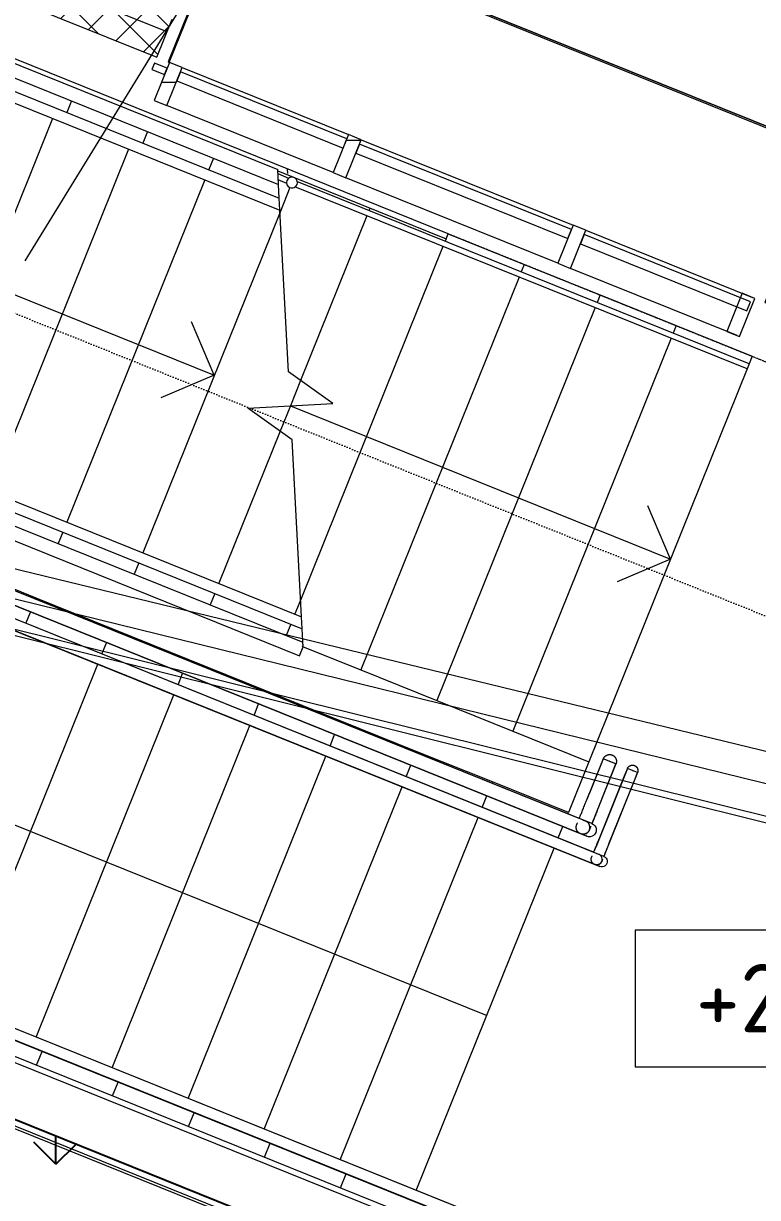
# Model space of a CAD drawing. Header units: millimetres. Extents: x -584918 to 2941280, y 3000189 to 4229862.
# Drawn here: x 164973 to 167659, y 3854357 to 3858652 of the extents above; entities that cross this region are included whole.
import ezdxf

# ---------------------------------------------------------------- set-up
doc = ezdxf.new("R2010")
doc.units = ezdxf.units.MM
doc.linetypes.add('ASVP_Линия разреза', pattern=[20, 0, -10, 0, -10])
doc.linetypes.add('ASVP_Штриховая_ш3 п1_5', pattern=[4.5, 3, -1.5])
for name, color, linetype, lineweight in [('Аннотация', 7, 'Continuous', 0), ('Витраж', 7, 'Continuous', 0), ('Лестницы', 7, 'Continuous', 0), ('Линии разделители', 7, 'ASVP_Штриховая_ш3 п1_5', 0), ('Обобщенные модели', 7, 'Continuous', 0), ('Ограждение', 7, 'Continuous', 0), ('Отметки', 7, 'Continuous', 0), ('Панели витража', 7, 'Continuous', 0), ('Разрезы', 7, 'Continuous', 0), ('Стены внутренние', 7, 'Continuous', 0), ('Стены наружные', 7, 'Continuous', 0), ('Стены отделка', 7, 'Continuous', 0), ('Стены перегородки', 7, 'Continuous', 0), ('Стены штриховка', 7, 'Continuous', 0), ('Стрелки вверх', 7, 'Continuous', 0), ('экспертиза ДУ пояснения', 6, 'Continuous', 0), ('экспертиза условные обозначения', 1, 'Continuous', 0)]:
    doc.layers.add(name, color=color, linetype=linetype, lineweight=lineweight)
doc.styles.add('GOST Common_2', font='', dxfattribs={"height": 500})
doc.styles.get('GOST Common_2').set_extended_font_data('GOST Common')
pattern_1 = [(45, (184030.3, 3824416.36), (-70.71068, 70.71068), []), (135, (184030.3, 3824416.36), (-70.71068, -70.71068), [])]

# ---------------------------------------------------------------- blocks, each defined once
blk = doc.blocks.new('Тип верхнего поручня - Верхний поручень_Внутренний_-6848372-АР Этаж 02')
at = {"layer": 'Ограждение'}
for p, q in [((-16939.9, 31293.4), (-20357.8, 32670.8)), ((-20376.5, 32624.4), (-16958.6, 31247)), ((-16898.2, 31530.5), (-16909.6, 31502.2)), ((-16909.6, 31502.2), (-16948.9, 31404.8)), ((-16902.5, 31386.1), (-16863.3, 31483.5)), ((-16877.2, 31522), (-16872.9, 31520.3)), ((-16863.3, 31483.5), (-16851.9, 31511.8))]:
    blk.add_line(p, q, dxfattribs=at)
at = {"layer": 'Ограждение', "flags": 128}
for points in [[(-16986.3, 31312.1), (-16985.2, 31314.7), (-16984, 31317.6), (-16982.7, 31320.8), (-16981.4, 31324), (-16980.1, 31327.4), (-16978.6, 31330.9), (-16977.2, 31334.6), (-16975.7, 31338.3), (-16974.1, 31342.2), (-16972.5, 31346.1), (-16970.9, 31350.2), (-16969.2, 31354.3), (-16967.5, 31358.5), (-16965.8, 31362.8), (-16964.1, 31367.2), (-16962.3, 31371.6), (-16960.5, 31376), (-16958.7, 31380.6), (-16956.8, 31385.1), (-16955, 31389.7), (-16953.1, 31394.3), (-16951.2, 31398.9), (-16949.4, 31403.6), (-16948.9, 31404.8)], [(-16902.5, 31386.1), (-16904.4, 31381.5), (-16906.2, 31376.9), (-16908.1, 31372.2), (-16909.9, 31367.7), (-16911.8, 31363.1), (-16913.6, 31358.6), (-16915.4, 31354.1), (-16917.2, 31349.7), (-16919, 31345.3), (-16920.7, 31341), (-16922.4, 31336.7), (-16924.1, 31332.6), (-16925.7, 31328.5), (-16927.3, 31324.5), (-16928.9, 31320.7), (-16930.4, 31316.9), (-16931.9, 31313.2), (-16933.3, 31309.7), (-16934.7, 31306.2), (-16936, 31303), (-16937.3, 31299.8), (-16938.5, 31296.8), (-16939.7, 31293.9)], [(-16949.2, 31270.2), (-16949.6, 31269.3), (-16950, 31268.4), (-16950.5, 31267.5), (-16951, 31266.6), (-16951.5, 31265.8), (-16952.1, 31264.9), (-16952.7, 31264.1), (-16953.3, 31263.4), (-16954, 31262.6), (-16954.7, 31261.9), (-16955.4, 31261.2), (-16956.2, 31260.5), (-16956.9, 31259.9), (-16957.7, 31259.3), (-16958.5, 31258.7), (-16959.4, 31258.2), (-16960.3, 31257.7), (-16961.1, 31257.2), (-16962, 31256.8), (-16963, 31256.4), (-16963.9, 31256), (-16964.8, 31255.7), (-16965.8, 31255.4), (-16966.8, 31255.2), (-16967.7, 31255), (-16968.7, 31254.8), (-16969.7, 31254.7), (-16970.7, 31254.6), (-16971.7, 31254.5), (-16972.7, 31254.5), (-16973.7, 31254.6), (-16974.7, 31254.6), (-16975.7, 31254.7), (-16976.7, 31254.9), (-16977.7, 31255.1), (-16978.7, 31255.3), (-16979.6, 31255.6), (-16980.6, 31255.9), (-16981.5, 31256.2), (-16982.4, 31256.6), (-16983.3, 31257), (-16984.2, 31257.5), (-16985.1, 31258), (-16985.9, 31258.5), (-16986.8, 31259.1), (-16987.6, 31259.7), (-16988.4, 31260.3), (-16989.1, 31260.9), (-16989.9, 31261.6), (-16990.6, 31262.3), (-16991.2, 31263.1), (-16991.9, 31263.8), (-16992.5, 31264.6), (-16993.1, 31265.4), (-16993.6, 31266.3), (-16994.1, 31267.1), (-16994.6, 31268), (-16995, 31268.9), (-16995.5, 31269.8), (-16995.8, 31270.8), (-16996.2, 31271.7), (-16996.4, 31272.7), (-16996.7, 31273.6), (-16996.9, 31274.6), (-16997.1, 31275.6), (-16997.2, 31276.6), (-16997.3, 31277.6), (-16997.4, 31278.6), (-16997.4, 31279.6), (-16997.4, 31280.6), (-16997.3, 31281.6), (-16997.2, 31282.6), (-16997.1, 31283.5), (-16996.9, 31284.5), (-16996.7, 31285.5), (-16996.4, 31286.5), (-16996.1, 31287.4), (-16995.8, 31288.4), (-16995.6, 31288.9)], [(-16995.6, 31288.9), (-16995.6, 31289), (-16995.4, 31289.2), (-16995.3, 31289.7), (-16995, 31290.4), (-16994.7, 31291.2), (-16994.3, 31292.2), (-16993.8, 31293.4), (-16993.2, 31294.8), (-16992.6, 31296.3)], [(-16939.9, 31293.4), (-16934.2, 31290.2), (-16929.5, 31285.6), (-16926.2, 31280), (-16924.5, 31273.7), (-16924.4, 31267.2), (-16926, 31260.8), (-16929.2, 31255.2), (-16933.8, 31250.5), (-16939.4, 31247.2), (-16945.7, 31245.4), (-16952.2, 31245.4), (-16958.6, 31247)], [(-16943.7, 31283.9), (-16944.6, 31281.8), (-16945.3, 31279.8), (-16946, 31278.1), (-16946.7, 31276.5), (-16947.3, 31275.1), (-16947.8, 31273.8), (-16948.2, 31272.7), (-16948.5, 31271.9), (-16948.8, 31271.2), (-16949, 31270.7), (-16949.2, 31270.3), (-16949.2, 31270.2), (-16949.2, 31270.2)]]:
    blk.add_lwpolyline(points, dxfattribs=at)
at = {"layer": 'Ограждение'}
for start, end in [(338.0513, 90.7103), (74.6937, 78.0513), (293.0513, 338.0513), (58.0513, 61.4073), (14.7001, 18.0513)]:
    blk.add_arc((-16972.4, 31279.5), 25, start, end, dxfattribs=at)
blk = doc.blocks.new('Тип верхнего поручня - D50-2949473-АР Этаж 02')
at = {"layer": 'Ограждение', "flags": 128}
for points in [[(0, 25), (1, 25), (2, 24.9), (3, 24.8), (4, 24.7), (5, 24.5), (5.9, 24.3), (6.9, 24), (7.9, 23.7), (8.8, 23.4), (9.7, 23), (10.6, 22.6), (11.5, 22.2), (12.4, 21.7), (13.3, 21.2), (14.1, 20.6), (14.9, 20.1), (15.7, 19.4), (16.5, 18.8), (17.2, 18.1), (17.9, 17.4), (18.6, 16.7), (19.3, 15.9), (19.9, 15.1), (20.5, 14.3), (21, 13.5), (21.6, 12.7), (22, 11.8), (22.5, 10.9), (22.9, 10), (23.3, 9.1), (23.6, 8.1), (24, 7.2), (24.2, 6.2), (24.4, 5.2), (24.6, 4.2), (24.8, 3.3), (24.9, 2.3), (25, 1.3), (25, 0.3), (25, 0)], [(25, 0), (25, -1), (24.9, -2), (24.8, -3), (24.7, -4), (24.5, -5), (24.3, -5.9), (24, -6.9), (23.7, -7.9), (23.4, -8.8), (23, -9.7), (22.6, -10.6), (22.2, -11.5), (21.7, -12.4), (21.2, -13.3), (20.6, -14.1), (20.1, -14.9), (19.4, -15.7), (18.8, -16.5), (18.1, -17.2), (17.4, -17.9), (16.7, -18.6), (15.9, -19.3), (15.1, -19.9), (14.3, -20.5), (13.5, -21), (12.7, -21.6), (11.8, -22), (10.9, -22.5), (10, -22.9), (9.1, -23.3), (8.1, -23.6), (7.2, -24), (6.2, -24.2), (5.2, -24.4), (4.2, -24.6), (3.3, -24.8), (2.3, -24.9), (1.3, -25), (0.3, -25), (0, -25)]]:
    blk.add_lwpolyline(points, dxfattribs=at)
blk = doc.blocks.new('Тип верхнего поручня - Верхний поручень_Внутренний_-V18-АР Этаж 02')
at = {"layer": 'Ограждение'}
for p, q in [((-16986.3, 31312.1), (-20347.5, 32666.6)), ((-16958.6, 31247), (-20366.2, 32620.2)), ((-16898.2, 31530.5), (-16958.2, 31381.6)), ((-16851.9, 31511.8), (-16898.2, 31530.5)), ((-16851.9, 31511.8), (-16911.8, 31362.9)), ((-16911.8, 31362.9), (-16940.2, 31292.5))]:
    blk.add_line(p, q, dxfattribs=at)
blk = doc.blocks.new('Тип перил - Перила_Внутренний_-6848386-АР Этаж 02')
at = {"layer": 'Ограждение'}
for p, q in [((-16896.5, 31173.5), (-20401.1, 32585.8)), ((-20416, 32548.7), (-16911.5, 31136.4)), ((-16810.1, 31495), (-16821.5, 31466.7)), ((-16793.7, 31488.4), (-16789.4, 31486.6)), ((-16821.5, 31466.7), (-16915, 31234.8)), ((-16877.9, 31219.9), (-16784.4, 31451.7)), ((-16784.4, 31451.7), (-16773, 31480))]:
    blk.add_line(p, q, dxfattribs=at)
at = {"layer": 'Ограждение', "flags": 128}
for points in [[(-16933.2, 31189.6), (-16932.4, 31191.5), (-16931.6, 31193.4), (-16930.8, 31195.5), (-16930, 31197.6), (-16929.1, 31199.7), (-16928.2, 31201.9), (-16927.3, 31204.2), (-16926.4, 31206.5), (-16925.4, 31208.9), (-16924.4, 31211.3), (-16923.5, 31213.7), (-16922.5, 31216.2), (-16921.5, 31218.7), (-16920.4, 31221.2), (-16919.4, 31223.8), (-16918.4, 31226.3), (-16917.3, 31228.9), (-16916.3, 31231.5), (-16915.2, 31234.1), (-16915, 31234.8)], [(-16877.9, 31219.9), (-16878.9, 31217.3), (-16879.9, 31214.7), (-16881, 31212.1), (-16882, 31209.5), (-16883.1, 31207), (-16884.1, 31204.4), (-16885.1, 31201.9), (-16886.1, 31199.4), (-16887.1, 31197), (-16888, 31194.6), (-16889, 31192.2), (-16889.9, 31189.9), (-16890.9, 31187.6), (-16891.8, 31185.4), (-16892.6, 31183.2), (-16893.5, 31181.1), (-16894.3, 31179), (-16895.1, 31177), (-16895.9, 31175.1), (-16896.5, 31173.5)], [(-16904, 31154.9), (-16904.3, 31154.2), (-16904.7, 31153.5), (-16905.1, 31152.8), (-16905.5, 31152.1), (-16905.9, 31151.4), (-16906.3, 31150.7), (-16906.8, 31150.1), (-16907.3, 31149.5), (-16907.8, 31148.9), (-16908.4, 31148.3), (-16909, 31147.7), (-16909.6, 31147.2), (-16910.2, 31146.7), (-16910.8, 31146.2), (-16911.5, 31145.8), (-16912.2, 31145.3), (-16912.8, 31144.9), (-16913.6, 31144.6), (-16914.3, 31144.2), (-16915, 31143.9), (-16915.8, 31143.6), (-16916.5, 31143.3), (-16917.3, 31143.1), (-16918.1, 31142.9), (-16918.8, 31142.8), (-16919.6, 31142.6), (-16920.4, 31142.5), (-16921.2, 31142.5), (-16922, 31142.4), (-16922.8, 31142.4), (-16923.6, 31142.4), (-16924.4, 31142.5), (-16925.2, 31142.6), (-16926, 31142.7), (-16926.8, 31142.9), (-16927.6, 31143), (-16928.3, 31143.3), (-16929.1, 31143.5), (-16929.8, 31143.8), (-16930.6, 31144.1), (-16931.3, 31144.4), (-16932, 31144.8), (-16932.7, 31145.2), (-16933.4, 31145.6), (-16934.1, 31146), (-16934.7, 31146.5), (-16935.3, 31147), (-16935.9, 31147.5), (-16936.5, 31148.1), (-16937.1, 31148.7), (-16937.6, 31149.2), (-16938.1, 31149.9), (-16938.6, 31150.5), (-16939.1, 31151.1), (-16939.5, 31151.8), (-16939.9, 31152.5), (-16940.3, 31153.2), (-16940.7, 31153.9), (-16941, 31154.6), (-16941.3, 31155.4), (-16941.6, 31156.1), (-16941.8, 31156.9), (-16942, 31157.7), (-16942.2, 31158.5), (-16942.3, 31159.3), (-16942.4, 31160), (-16942.5, 31160.8), (-16942.6, 31161.6), (-16942.6, 31162.4), (-16942.6, 31163.2), (-16942.5, 31164), (-16942.4, 31164.8), (-16942.3, 31165.6), (-16942.2, 31166.4), (-16942, 31167.2), (-16941.8, 31168), (-16941.5, 31168.7), (-16941.3, 31169.5), (-16941.1, 31169.9)], [(-16941.1, 31169.9), (-16941.1, 31169.9), (-16941, 31170.1), (-16940.9, 31170.4), (-16940.8, 31170.7), (-16940.6, 31171.2), (-16940.4, 31171.7), (-16940.1, 31172.4), (-16939.8, 31173.2), (-16939.4, 31174), (-16939.1, 31175)], [(-16896.5, 31173.5), (-16892, 31170.9), (-16888.3, 31167.3), (-16885.6, 31162.8), (-16884.2, 31157.7), (-16884.2, 31152.5), (-16885.5, 31147.5), (-16888, 31142.9), (-16891.7, 31139.2), (-16896.2, 31136.5), (-16901.2, 31135.1), (-16906.4, 31135.1), (-16911.5, 31136.4)], [(-16900.4, 31163.9), (-16900.9, 31162.6), (-16901.4, 31161.4), (-16901.8, 31160.3), (-16902.2, 31159.3), (-16902.6, 31158.5), (-16902.9, 31157.7), (-16903.2, 31157), (-16903.4, 31156.4), (-16903.6, 31155.9), (-16903.8, 31155.5), (-16903.9, 31155.2), (-16904, 31155), (-16904, 31154.9), (-16904, 31154.9)]]:
    blk.add_lwpolyline(points, dxfattribs=at)
at = {"layer": 'Ограждение'}
for start, end in [(338.0513, 90.7103), (293.0513, 338.0513)]:
    blk.add_arc((-16922.6, 31162.4), 20, start, end, dxfattribs=at)
blk = doc.blocks.new('Тип перил - D40-138916-АР Этаж 02')
at = {"layer": 'Ограждение', "flags": 128}
for points in [[(0, 20), (0.8, 20), (1.6, 19.9), (2.4, 19.9), (3.2, 19.7), (4, 19.6), (4.8, 19.4), (5.5, 19.2), (6.3, 19), (7, 18.7), (7.8, 18.4), (8.5, 18.1), (9.2, 17.7), (9.9, 17.4), (10.6, 16.9), (11.3, 16.5), (11.9, 16), (12.6, 15.6), (13.2, 15), (13.8, 14.5), (14.3, 13.9), (14.9, 13.3), (15.4, 12.7), (15.9, 12.1), (16.4, 11.5), (16.8, 10.8), (17.2, 10.1), (17.6, 9.4), (18, 8.7), (18.3, 8), (18.6, 7.2), (18.9, 6.5), (19.2, 5.7), (19.4, 5), (19.6, 4.2), (19.7, 3.4), (19.8, 2.6), (19.9, 1.8), (20, 1), (20, 0.2), (20, 0)], [(20, 0), (20, -0.8), (19.9, -1.6), (19.9, -2.4), (19.7, -3.2), (19.6, -4), (19.4, -4.8), (19.2, -5.5), (19, -6.3), (18.7, -7), (18.4, -7.8), (18.1, -8.5), (17.7, -9.2), (17.4, -9.9), (16.9, -10.6), (16.5, -11.3), (16, -11.9), (15.6, -12.6), (15, -13.2), (14.5, -13.8), (13.9, -14.3), (13.3, -14.9), (12.7, -15.4), (12.1, -15.9), (11.5, -16.4), (10.8, -16.8), (10.1, -17.2), (9.4, -17.6), (8.7, -18), (8, -18.3), (7.2, -18.6), (6.5, -18.9), (5.7, -19.2), (5, -19.4), (4.2, -19.6), (3.4, -19.7), (2.6, -19.8), (1.8, -19.9), (1, -20), (0.2, -20), (0, -20)]]:
    blk.add_lwpolyline(points, dxfattribs=at)
blk = doc.blocks.new('Тип перил - Перила_Внутренний_-V19-АР Этаж 02')
at = {"layer": 'Ограждение'}
for p, q in [((-16933.6, 31188.4), (-20392.8, 32582.4)), ((-16911.5, 31136.4), (-20407.7, 32545.3)), ((-16810.1, 31495), (-16922.4, 31216.3)), ((-16773, 31480), (-16810.1, 31495)), ((-16773, 31480), (-16885.3, 31201.3)), ((-16922.4, 31216.3), (-16933.6, 31188.4)), ((-16885.3, 31201.3), (-16896.9, 31172.6))]:
    blk.add_line(p, q, dxfattribs=at)
blk = doc.blocks.new('Тип перил - Перила_Внутренний_-6848400-АР Этаж 02')
at = {"layer": 'Ограждение', "flags": 128}
for points in [[(-16933.2, 31189.6), (-16932.4, 31191.5), (-16931.6, 31193.4), (-16930.8, 31195.5), (-16930, 31197.6), (-16929.1, 31199.7), (-16928.2, 31201.9), (-16927.3, 31204.2), (-16926.4, 31206.5), (-16925.4, 31208.9), (-16924.4, 31211.3), (-16923.5, 31213.7), (-16922.5, 31216.2)], [(-16888, 31194.6), (-16889, 31192.2), (-16889.9, 31189.9), (-16890.9, 31187.6), (-16891.8, 31185.4)]]:
    blk.add_lwpolyline(points, dxfattribs=at)
blk = doc.blocks.new('Тип перил - Перила_Внутренний_-V20-АР Этаж 02')
at = {"layer": 'Ограждение'}
for p, q in [((-16922.4, 31216.3), (-16933.6, 31188.4)), ((-16888, 31194.7), (-16892.3, 31184.1))]:
    blk.add_line(p, q, dxfattribs=at)
blk = doc.blocks.new('Ограждение - Ограждение-6850438-АР Этаж 02')
at = {"layer": 'Ограждение'}
for p, q in [((-18048.8, 33653.9), (-18088.8, 33670.1)), ((-18056.3, 33635.4), (-18087.7, 33648.1)), ((-16364.5, 32975.2), (-18019.4, 33642.1)), ((-16372, 32956.7), (-18026.8, 33623.5)), ((-16364.5, 32975.2), (-16372, 32956.7))]:
    blk.add_line(p, q, dxfattribs=at)
blk = doc.blocks.new('Ограждение - 40-6241022-АР Этаж 02')
at = {"layer": 'Ограждение', "lineweight": 18}
for start, end in [(360, 180), (180, 360)]:
    blk.add_arc((0, 0), 20, start, end, dxfattribs=at)
blk = doc.blocks.new('Ограждение - Ограждение-6852665-АР Этаж 02')
at = {"rotation": 248.0513009164575}
blk.add_blockref('Ограждение - 40-6241022-АР Этаж 02', (-18037.8, 33638.7), dxfattribs=at)
blk = doc.blocks.new('Тип верхнего поручня - Верхний поручень_Внутренний_-V22-АР Этаж 02')
at = {"layer": 'Ограждение'}
for p, q in [((-20284.7, 34565.8), (-20301.5, 34524)), ((-20278.3, 34563.2), (-20295.1, 34521.4)), ((-20278.3, 34563.2), (-20295.1, 34521.4)), ((-20242.6, 34548.8), (-20247.8, 34535.8)), ((-20242.6, 34548.8), (-20247.8, 34535.8)), ((-20301.5, 34524), (-20295.1, 34521.4)), ((-20295.1, 34521.4), (-20259.4, 34507.1)), ((-20251.5, 34526.7), (-20259.4, 34507.1)), ((-20251.5, 34526.7), (-20259.4, 34507.1)), ((-20259.4, 34507.1), (-20253.6, 34504.7)), ((-20253.6, 34504.7), (-18086.8, 33631.5)), ((-19883.5, 34409.5), (-18089.7, 33686.6)), ((-18086.8, 33631.5), (-18089.7, 33686.6))]:
    blk.add_line(p, q, dxfattribs=at)
blk = doc.blocks.new('Тип перил - Перила_Внутренний_-V24-АР Этаж 02')
at = {"layer": 'Ограждение'}
for p, q in [((-20318.3, 34482.3), (-20333.3, 34445.2)), ((-20318.3, 34482.3), (-20301, 34475.3)), ((-20301, 34475.3), (-20315.9, 34438.2)), ((-20301, 34475.3), (-20315.9, 34438.2)), ((-20301, 34475.3), (-20283.1, 34468.1)), ((-20283.1, 34468.1), (-20289.9, 34451.2)), ((-20283.1, 34468.1), (-20289.9, 34451.2)), ((-20283.1, 34468.1), (-20280.2, 34466.9)), ((-20280.2, 34466.9), (-18084.2, 33582)), ((-20333.3, 34445.2), (-20315.9, 34438.2)), ((-20315.9, 34438.2), (-20298.1, 34431)), ((-20291.8, 34446.5), (-20298.1, 34431)), ((-20291.8, 34446.5), (-20298.1, 34431)), ((-20298.1, 34431), (-20295.2, 34429.8)), ((-20295.2, 34429.8), (-18081.8, 33537.9)), ((-18081.8, 33537.9), (-18084.2, 33582))]:
    blk.add_line(p, q, dxfattribs=at)
blk = doc.blocks.new('Ограждение - Ограждение-6853396-АР Этаж 02')
at = {"layer": 'Ограждение'}
for p, q in [((-18006.1, 31922.5), (-18004.1, 31921.7)), ((-18004.1, 31921.7), (-17996.6, 31940.2)), ((-18004.1, 31921.7), (-17996.6, 31940.2)), ((-18001.2, 31942.1), (-17996.6, 31940.2))]:
    blk.add_line(p, q, dxfattribs=at)
blk = doc.blocks.new('Тип верхнего поручня - Верхний поручень_Внутренний_-V26-АР Этаж 02')
at = {"layer": 'Ограждение'}
for p, q in [((-20585, 32999.5), (-20603.7, 32953.1)), ((-20585, 32999.5), (-20603.7, 32953.1)), ((-20591.4, 33002.1), (-20600.4, 32979.6)), ((-20591.4, 33002.1), (-20585, 32999.5)), ((-20585, 32999.5), (-20549.3, 32985.1)), ((-20600.7, 32978.9), (-20610.1, 32955.7)), ((-20610.1, 32955.7), (-20603.7, 32953.1)), ((-20603.7, 32953.1), (-20568, 32938.7)), ((-20560.1, 32958.4), (-20568, 32938.7)), ((-20560.1, 32958.4), (-20568, 32938.7)), ((-20556.6, 32967), (-20557.2, 32965.4)), ((-20556.6, 32967), (-20557.2, 32965.4)), ((-20549.3, 32985.1), (-20556.4, 32967.5)), ((-20549.3, 32985.1), (-20556.4, 32967.5)), ((-20549.3, 32985.1), (-20543.5, 32982.8)), ((-20543.5, 32982.8), (-17997.5, 31956.8)), ((-20568, 32938.7), (-20562.2, 32936.4)), ((-20562.2, 32936.4), (-18009.7, 31907.8)), ((-17996.6, 31940.2), (-17997.5, 31956.8)), ((-18009.7, 31907.8), (-17996.6, 31940.2))]:
    blk.add_line(p, q, dxfattribs=at)
blk = doc.blocks.new('Тип перил - Перила_Внутренний_-V27-АР Этаж 02')
at = {"layer": 'Ограждение'}
for p, q in [((-20559.6, 33080.9), (-20574.6, 33043.8)), ((-20559.6, 33080.9), (-20542.3, 33073.9)), ((-20542.3, 33073.9), (-20557.2, 33036.8)), ((-20542.3, 33073.9), (-20557.2, 33036.8)), ((-20542.3, 33073.9), (-20524.4, 33066.7)), ((-20574.6, 33043.8), (-20557.2, 33036.8)), ((-20557.2, 33036.8), (-20539.4, 33029.6)), ((-20533.1, 33045.2), (-20539.4, 33029.6)), ((-20533.1, 33045.2), (-20539.4, 33029.6)), ((-20539.4, 33029.6), (-20536.5, 33028.5)), ((-20524.4, 33066.7), (-20530.8, 33050.8)), ((-20524.4, 33066.7), (-20530.8, 33050.8)), ((-20524.4, 33066.7), (-20521.5, 33065.6)), ((-20521.5, 33065.6), (-18002.5, 32050.4)), ((-20536.5, 33028.5), (-18000.2, 32006.4)), ((-18000.2, 32006.4), (-18002.5, 32050.4))]:
    blk.add_line(p, q, dxfattribs=at)
blk = doc.blocks.new('Тип перил - Перила_Внутренний_-6859520-АР Этаж 02')
at = {"layer": 'Ограждение'}
for p, q in [((-17387.8, 29872.8), (-20920.6, 31296.5)), ((-20935.6, 31259.4), (-17402.8, 29835.7))]:
    blk.add_line(p, q, dxfattribs=at)
blk = doc.blocks.new('Тип перил - Перила_Внутренний_-V30-АР Этаж 02')
at = {"layer": 'Ограждение'}
for p, q in [((-17379.5, 29869.5), (-20912.3, 31293.2)), ((-17394.5, 29832.4), (-20927.3, 31256.1))]:
    blk.add_line(p, q, dxfattribs=at)
blk = doc.blocks.new('Откос с зашивкой _верх_низ_ - Откос-7923133-АР Этаж 02')
at = {"layer": 'Обобщенные модели'}
for p, q in [((-1180, 300), (-1180, -300)), ((-1175, 300), (-1180, 300)), ((-1175, -300), (-1175, 300)), ((1180, 300), (1175, 300)), ((1175, 300), (1175, -300)), ((1180, -300), (1180, 300)), ((-1220, 55), (-1255, 55)), ((-1255, 55), (-1255, 50)), ((-1255, 50), (-1225, 50)), ((-1225, 50), (-1225, -300)), ((-1220, -295), (-1220, 55)), ((-1220, 55), (-1180, 55)), ((1180, 55), (1220, 55)), ((1255, 55), (1220, 55)), ((1220, 55), (1220, -295)), ((1225, -300), (1225, 50)), ((1225, 50), (1255, 50)), ((1255, 50), (1255, 55)), ((-1225, -300), (-1175, -300)), ((-1175, -295), (-1220, -295)), ((-1180, -300), (-1175, -300)), ((-1175, -300), (-1175, -295)), ((1175, -295), (-1175, -295)), ((-1175, -300), (1175, -300)), ((1175, -300), (-1175, -300)), ((1220, -295), (1175, -295)), ((1175, -295), (1175, -300)), ((1175, -300), (1180, -300)), ((1175, -300), (1225, -300))]:
    blk.add_line(p, q, dxfattribs=at)
blk = doc.blocks.new('Системная панель - Cтеклопакет Двухкамерный_36 мм-V95-АР Этаж 02')
at = {"layer": 'Панели витража', "lineweight": 18}
for p, q in [((418.3, 18), (-418.3, 18)), ((-418.3, 18), (-418.3, -18)), ((418.3, -18), (418.3, 18)), ((-418.3, -18), (418.3, -18))]:
    blk.add_line(p, q, dxfattribs=at)
blk = doc.blocks.new('Прямоугольный импост - 50х150_RAL 3009-6573670-АР Этаж 02')
at = {"layer": 'Витраж'}
for p, q in [((273.9, 31693.2), (1050, 31380.5)), ((993.9, 31241.4), (217.9, 31554.1))]:
    blk.add_line(p, q, dxfattribs=at)
blk = doc.blocks.new('Прямоугольный импост - 50х150_RAL 3009-V96-АР Этаж 02')
at = {"layer": 'Витраж', "lineweight": 18}
for p, q in [((-25, 35), (25, 35)), ((-25, -115), (-25, 35)), ((25, 35), (25, -115)), ((25, -115), (-25, -115))]:
    blk.add_line(p, q, dxfattribs=at)
blk = doc.blocks.new('Системная панель - Cтеклопакет Двухкамерный_36 мм-V97-АР Этаж 02')
at = {"layer": 'Панели витража', "lineweight": 18}
for p, q in [((328.3, 18), (-328.3, 18)), ((-328.3, 18), (-328.3, -18)), ((328.3, -18), (328.3, 18)), ((-328.3, -18), (328.3, -18))]:
    blk.add_line(p, q, dxfattribs=at)
blk = doc.blocks.new('Прямоугольный импост - 50х150_RAL 3009-V98-АР Этаж 02')
at = {"layer": 'Витраж'}
h = blk.add_hatch(dxfattribs=at)
h.set_pattern_fill('FP_18', color=256, style=0, pattern_type=2)
h.set_pattern_definition([(158.051, (-29192.1, -24663.5), (-284.821, -706.768), []), (158.051, (-29156.4, -24574.9), (-284.821, -706.768), []), (158.051, (-29120.9, -24486.8), (-284.821, -706.768), []), (158.051, (-29014.4, -24222.44), (-284.821, -706.768), [])])
h.paths.add_polyline_path([(-25, -115), (-25, 35), (25, 35), (25, -115), (-12.4, -115)])
at = {"layer": 'Витраж', "lineweight": 18}
for p, q in [((-25, 35), (25, 35)), ((-25, -115), (-25, 35)), ((25, 35), (25, -115)), ((25, -115), (-25, -115))]:
    blk.add_line(p, q, dxfattribs=at)
blk = doc.blocks.new('Прямоугольный импост - 50х150_RAL 3009-7836373-АР Этаж 02')
at = {"layer": 'Витраж'}
for p, q in [((-381.5, 31957.4), (227.6, 31711.9)), ((171.5, 31572.8), (-437.6, 31818.2))]:
    blk.add_line(p, q, dxfattribs=at)
blk = doc.blocks.new('Системная панель - Глухая панель_25 мм-V101-АР Этаж 02')
at = {"layer": 'Панели витража'}
h = blk.add_hatch(dxfattribs=at)
h.set_pattern_fill('FP_19', color=256, style=0, pattern_type=2)
h.set_pattern_definition([(336.949, (-29948.78, 24663.47), (58.73255, 138.0235), [])])
h.paths.add_polyline_path([(-25, 12.5), (-24.4, -12.5), (25, -12.5), (25, 12.5), (16.3, 12.5)])
at = {"layer": 'Панели витража', "lineweight": 18}
for p, q in [((25, 12.5), (-25, 12.5)), ((-25, 12.5), (-25, -12.5)), ((25, -12.5), (25, 12.5)), ((-25, -12.5), (25, -12.5))]:
    blk.add_line(p, q, dxfattribs=at)
blk = doc.blocks.new('Прямоугольный импост - 50х150_RAL 3009-V102-АР Этаж 02')
at = {"layer": 'Витраж'}
h = blk.add_hatch(dxfattribs=at)
h.set_pattern_fill('FP_20', color=256, style=0, pattern_type=2)
h.set_pattern_definition([(158.051, (-29898.8, -24663.5), (-284.821, -706.768), []), (158.051, (-29863.1, -24574.9), (-284.821, -706.768), []), (158.051, (-29827.6, -24486.8), (-284.821, -706.768), []), (158.051, (-29721.05, -24222.44), (-284.821, -706.768), [])])
h.paths.add_polyline_path([(-25, -115), (-25, 35), (25, 35), (25, -115), (-24, -115)])
at = {"layer": 'Витраж', "lineweight": 18}
for p, q in [((-25, 35), (25, 35)), ((-25, -115), (-25, 35)), ((25, 35), (25, -115)), ((25, -115), (-25, -115))]:
    blk.add_line(p, q, dxfattribs=at)
blk = doc.blocks.new('Прямоугольный импост - 50х150_RAL 3009-V103-АР Этаж 02')
at = {"layer": 'Витраж', "lineweight": 18}
for p, q in [((-25, 35), (25, 35)), ((-25, -115), (-25, 35)), ((25, 35), (25, -115)), ((25, -115), (-25, -115))]:
    blk.add_line(p, q, dxfattribs=at)
blk = doc.blocks.new('Высотные отметки - Рамка-5093-АР Этаж 02')
at = {"layer": 'Аннотация'}
for p, q in [((-6.5, 0), (-6.5, 5)), ((-6.5, 5), (6.5, 5)), ((6.5, 5), (6.5, 0)), ((6.5, 0), (-6.5, 0))]:
    blk.add_line(p, q, dxfattribs=at)

msp = doc.modelspace()

# ---------------------------------------------------------------- hatches: boundary and pattern name
at = {"layer": 'Стены наружные'}
h = msp.add_hatch(dxfattribs=at)
h.set_pattern_fill('FP_36', color=256, style=0, pattern_type=2)
h.set_pattern_definition(pattern_1)
h.paths.add_polyline_path([(171619.765, 3856153.975), (171638.453, 3856200.351), (170896.438, 3856499.372), (170877.749, 3856452.996), (171605.575, 3856159.693)])
h.paths.add_polyline_path([(169764.727, 3856901.528), (169783.416, 3856947.904), (167789.25, 3857751.522), (167770.561, 3857705.147), (169727.349, 3856916.59)])
h.paths.add_polyline_path([(165498.14, 3858620.898), (165516.829, 3858667.274), (163476.287, 3859489.582), (163457.598, 3859443.206), (165496.503, 3858621.558)])
h.paths.add_polyline_path([(161788.064, 3860116.003), (161806.753, 3860162.379), (161064.738, 3860461.4), (161046.049, 3860415.025), (161773.864, 3860121.726)])
h = msp.add_hatch(dxfattribs=at)
h.set_pattern_fill('FP_36', color=256, style=0, pattern_type=2)
h.set_pattern_definition(pattern_1)
h.paths.add_polyline_path([(171582.387, 3856061.223), (171619.765, 3856153.975), (170877.749, 3856452.996), (170840.372, 3856360.244), (171559.96, 3856070.261)])
h.paths.add_polyline_path([(169727.349, 3856808.776), (169764.727, 3856901.528), (167770.561, 3857705.147), (167733.184, 3857612.395), (169704.923, 3856817.813)])
h.paths.add_polyline_path([(165460.762, 3858528.147), (165498.14, 3858620.898), (163457.598, 3859443.206), (163420.221, 3859350.454), (165230.6, 3858620.898)])
h.paths.add_polyline_path([(161750.687, 3860023.252), (161788.064, 3860116.003), (161138.801, 3860377.647), (161101.423, 3860284.895), (161747.251, 3860024.636)])
at = {"layer": 'экспертиза условные обозначения', "lineweight": -3}
h = msp.add_hatch(dxfattribs=at)
h.set_pattern_fill('GRASS', color=3, scale=24)
h.set_pattern_definition([(90, (183626.44, 3579035.56), (-431.0523, 431.0523), [114.3, -747.8046]), (45, (183626.44, 3579035.56), (-431.0523, 431.0523), [114.3, -495.3]), (135, (183626.44, 3579035.56), (-431.0523, -431.0523), [114.3, -495.3])])
edge = h.paths.add_edge_path()
edge.add_line((162711.203, 3849965.697), (162711.203, 3851861.507))
edge.add_arc((163820.96, 3851847.056), 1109.851, 68.797376, 179.253925, ccw=False)
edge.add_line((164222.357, 3852881.778), (165338.316, 3852432.063))
edge.add_line((165338.316, 3852432.063), (166048.491, 3854194.349))
edge.add_line((166048.491, 3854194.349), (159932.508, 3856664.389))
edge.add_line((159932.508, 3856664.389), (159911.203, 3849965.697))
edge.add_line((159911.203, 3849965.697), (162711.203, 3849965.697))

# ---------------------------------------------------------------- linework, layer by layer
at = {"layer": 'Аннотация'}
msp.add_line((164978.7, 3857783.275), (167010.205, 3861088.493), dxfattribs=at)
at = {"layer": 'Лестницы'}
for p, q in [((165148.382, 3858368.323), (165131.562, 3858326.584)), ((165148.382, 3858368.323), (165131.562, 3858326.584)), ((165079.51, 3858304.434), (164574.912, 3857052.284)), ((165079.51, 3858304.434), (164574.912, 3857052.284)), ((165426.638, 3858256.19), (165409.818, 3858214.451)), ((165426.638, 3858256.19), (165409.818, 3858214.451)), ((165357.766, 3858192.302), (164853.168, 3856940.151)), ((165357.766, 3858192.302), (164853.168, 3856940.151)), ((165667.793, 3858159.008), (165650.973, 3858117.269)), ((165667.793, 3858159.008), (165650.973, 3858117.269)), ((165636.022, 3858080.169), (165131.424, 3856828.018)), ((165636.022, 3858080.169), (165131.424, 3856828.018)), ((165940.574, 3858102.988), (165939.693, 3858119.516)), ((165909.053, 3858013.267), (165906.41, 3858062.849)), ((165947.917, 3858051.513), (165911.793, 3857961.87)), ((165947.917, 3858051.513), (165911.793, 3857961.87)), ((165911.793, 3857961.87), (165409.679, 3856715.885)), ((165911.793, 3857961.87), (165409.679, 3856715.885)), ((165942.925, 3857377.838), (165911.402, 3857969.195)), ((166241.124, 3857976.48), (166237.386, 3857967.205)), ((166241.124, 3857976.48), (166237.386, 3857967.205)), ((166229.911, 3857948.655), (165987.124, 3857346.185)), ((166229.911, 3857948.655), (165987.124, 3857346.185)), ((166519.38, 3857864.348), (166515.642, 3857855.072)), ((166519.38, 3857864.348), (166515.642, 3857855.072)), ((166526.855, 3857882.898), (166805.111, 3857770.765)), ((166508.166, 3857836.522), (165987.364, 3856544.162)), ((166508.166, 3857836.522), (165987.364, 3856544.162)), ((166805.111, 3857770.765), (166793.898, 3857742.939)), ((166805.111, 3857770.765), (166793.898, 3857742.939)), ((166805.111, 3857770.765), (167083.367, 3857658.632)), ((166786.422, 3857724.389), (166207.069, 3856286.735)), ((166786.422, 3857724.389), (166207.069, 3856286.735)), ((167083.367, 3857658.632), (167072.153, 3857630.807)), ((167083.367, 3857658.632), (167072.153, 3857630.807)), ((167083.367, 3857658.632), (167361.622, 3857546.499)), ((167064.678, 3857612.256), (166485.325, 3856174.602)), ((167064.678, 3857612.256), (166485.325, 3856174.602)), ((167361.622, 3857546.499), (167350.409, 3857518.674)), ((167361.622, 3857546.499), (167350.409, 3857518.674)), ((167361.622, 3857546.499), (167639.878, 3857434.366)), ((167342.933, 3857500.123), (166763.58, 3856062.469)), ((167342.933, 3857500.123), (166763.58, 3856062.469)), ((167639.878, 3857434.366), (167628.665, 3857406.541)), ((167639.878, 3857434.366), (167628.665, 3857406.541)), ((166105.607, 3857261.333), (165942.925, 3857377.838)), ((167621.189, 3857387.99), (167041.836, 3855950.336)), ((167621.189, 3857387.99), (167041.836, 3855950.336)), ((165987.124, 3857346.185), (165949.579, 3857253.016)), ((165987.124, 3857346.185), (165949.579, 3857253.016)), ((165793.55, 3857244.698), (166105.607, 3857261.333)), ((165956.232, 3857128.193), (165793.55, 3857244.698)), ((165949.579, 3857253.016), (165912.033, 3857159.847)), ((165949.579, 3857253.016), (165912.033, 3857159.847)), ((165912.033, 3857159.847), (165687.935, 3856603.752)), ((165912.033, 3857159.847), (165687.935, 3856603.752)), ((165990.692, 3856481.746), (165956.232, 3857128.193)), ((165116.473, 3856790.917), (165099.653, 3856749.179)), ((165116.473, 3856790.917), (165099.653, 3856749.179)), ((165019.291, 3856549.763), (164741.035, 3856661.895)), ((165394.728, 3856678.785), (165377.908, 3856637.046)), ((165394.728, 3856678.785), (165377.908, 3856637.046)), ((165017.422, 3856545.125), (165019.291, 3856549.763)), ((165017.422, 3856545.125), (165019.291, 3856549.763)), ((165297.547, 3856437.63), (165019.291, 3856549.763)), ((165672.984, 3856566.652), (165656.164, 3856524.913)), ((165672.984, 3856566.652), (165656.164, 3856524.913)), ((165987.364, 3856544.162), (165966.191, 3856491.62)), ((165987.364, 3856544.162), (165966.191, 3856491.62)), ((164981.913, 3856457.011), (164998.733, 3856498.749)), ((164981.913, 3856457.011), (164998.733, 3856498.749)), ((165951.24, 3856454.519), (165934.42, 3856412.78)), ((165951.24, 3856454.519), (165934.42, 3856412.78)), ((165295.678, 3856432.992), (165297.547, 3856437.63)), ((165295.678, 3856432.992), (165297.547, 3856437.63)), ((165575.802, 3856325.497), (165297.547, 3856437.63)), ((165996.565, 3856371.565), (165993.041, 3856437.674)), ((165260.169, 3856344.878), (165276.989, 3856386.616)), ((165260.169, 3856344.878), (165276.989, 3856386.616)), ((165996.565, 3856371.565), (166207.069, 3856286.735)), ((165573.933, 3856320.859), (165575.802, 3856325.497)), ((165573.933, 3856320.859), (165575.802, 3856325.497)), ((165854.058, 3856213.364), (165575.802, 3856325.497)), ((164740.62, 3855055.627), (165245.218, 3856307.777)), ((164740.62, 3855055.627), (165245.218, 3856307.777)), ((165538.425, 3856232.745), (165555.245, 3856274.483)), ((165538.425, 3856232.745), (165555.245, 3856274.483)), ((166207.069, 3856286.735), (166485.325, 3856174.602)), ((165018.876, 3854943.494), (165523.474, 3856195.644)), ((165018.876, 3854943.494), (165523.474, 3856195.644)), ((165852.189, 3856208.726), (165854.058, 3856213.364)), ((165852.189, 3856208.726), (165854.058, 3856213.364)), ((166132.314, 3856101.231), (165854.058, 3856213.364)), ((165816.68, 3856120.612), (165833.5, 3856162.35)), ((165816.68, 3856120.612), (165833.5, 3856162.35)), ((166485.325, 3856174.602), (166763.58, 3856062.469)), ((165297.131, 3854831.361), (165801.729, 3856083.511)), ((165297.131, 3854831.361), (165801.729, 3856083.511)), ((166130.445, 3856096.593), (166132.314, 3856101.231)), ((166130.445, 3856096.593), (166132.314, 3856101.231)), ((166410.569, 3855989.098), (166132.314, 3856101.231)), ((166763.58, 3856062.469), (167041.836, 3855950.336)), ((166094.936, 3856008.479), (166111.756, 3856050.217)), ((166094.936, 3856008.479), (166111.756, 3856050.217)), ((166408.7, 3855984.461), (166410.569, 3855989.098)), ((166408.7, 3855984.461), (166410.569, 3855989.098)), ((166688.825, 3855876.965), (166410.569, 3855989.098)), ((165575.387, 3854719.228), (166079.985, 3855971.378)), ((165575.387, 3854719.228), (166079.985, 3855971.378)), ((166373.192, 3855896.346), (166390.012, 3855938.085)), ((166373.192, 3855896.346), (166390.012, 3855938.085)), ((167041.836, 3855950.336), (166967.081, 3855764.832)), ((165853.643, 3854607.095), (166358.241, 3855859.246)), ((165853.643, 3854607.095), (166358.241, 3855859.246)), ((166686.956, 3855872.328), (166688.825, 3855876.965)), ((166686.956, 3855872.328), (166688.825, 3855876.965)), ((166967.081, 3855764.832), (166688.825, 3855876.965)), ((166651.447, 3855784.213), (166668.267, 3855825.952)), ((166651.447, 3855784.213), (166668.267, 3855825.952)), ((166965.212, 3855760.195), (166967.081, 3855764.832)), ((166965.212, 3855760.195), (166967.081, 3855764.832)), ((166131.898, 3854494.962), (166636.496, 3855747.113)), ((166131.898, 3854494.962), (166636.496, 3855747.113)), ((166929.703, 3855672.08), (166946.523, 3855713.819)), ((166929.703, 3855672.08), (166946.523, 3855713.819)), ((166410.154, 3854382.829), (166914.752, 3855634.98)), ((166410.154, 3854382.829), (166914.752, 3855634.98)), ((165020.468, 3854840.428), (165041.025, 3854891.442)), ((165020.468, 3854840.428), (165041.025, 3854891.442)), ((165298.723, 3854728.295), (165319.281, 3854779.309)), ((165298.723, 3854728.295), (165319.281, 3854779.309)), ((165576.979, 3854616.163), (165597.537, 3854667.176)), ((165576.979, 3854616.163), (165597.537, 3854667.176)), ((165855.235, 3854504.03), (165875.792, 3854555.043)), ((165855.235, 3854504.03), (165875.792, 3854555.043)), ((166133.49, 3854391.897), (166154.048, 3854442.91)), ((166133.49, 3854391.897), (166154.048, 3854442.91))]:
    msp.add_line(p, q, dxfattribs=at)
at = {"layer": 'Линии разделители'}
msp.add_line((166526.855, 3857882.898), (169040.431, 3856869.964), dxfattribs=at)
at = {"layer": 'Разрезы', "linetype": 'ASVP_Линия разреза'}
msp.add_line((153979.518, 3862009.163), (221790.935, 3834682.174), dxfattribs=at)
at = {"layer": 'Стены внутренние'}
msp.add_line((166037.278, 3854166.524), (161719.677, 3855906.452), dxfattribs=at)
at = {"layer": 'Стены отделка'}
for p, q in [((166526.855, 3857882.898), (161175.071, 3860039.587)), ((165903.767, 3858112.43), (166519.38, 3857864.348)), ((166519.38, 3857864.348), (166526.855, 3857882.898)), ((161803.777, 3856115.144), (167814.099, 3853693.074)), ((167812.3, 3853715.362), (161811.252, 3856133.694)), ((166048.491, 3854194.349), (161730.89, 3855934.278)), ((161723.415, 3855915.727), (166041.015, 3854175.799))]:
    msp.add_line(p, q, dxfattribs=at)
at = {"layer": 'Стены перегородки'}
for p, q in [((163420.221, 3859350.454), (165460.762, 3858528.147)), ((165460.762, 3858528.147), (165516.829, 3858667.274))]:
    msp.add_line(p, q, dxfattribs=at)
at = {"layer": 'Стены штриховка'}
msp.add_line((165498.14, 3858620.898), (163457.598, 3859443.206), dxfattribs=at)
at = {"layer": 'Стрелки вверх'}
for p, q in [((164836.556, 3857701.547), (165114.812, 3857589.414)), ((165114.812, 3857589.414), (165393.067, 3857477.281)), ((165671.323, 3857365.149), (165588.261, 3857560.343)), ((165393.067, 3857477.281), (165671.323, 3857365.149)), ((165671.323, 3857365.149), (165476.129, 3857282.087)), ((165949.579, 3857253.016), (166227.834, 3857140.883)), ((166227.834, 3857140.883), (166506.09, 3857028.75)), ((166506.09, 3857028.75), (166784.346, 3856916.617)), ((166784.346, 3856916.617), (167062.601, 3856804.484)), ((167340.857, 3856692.351), (167257.795, 3856887.546)), ((167062.601, 3856804.484), (167340.857, 3856692.351)), ((167340.857, 3856692.351), (167145.663, 3856609.29)), ((164998.526, 3855695.615), (164720.27, 3855807.747)), ((165276.781, 3855583.482), (164998.526, 3855695.615)), ((165555.037, 3855471.349), (165276.781, 3855583.482)), ((165833.293, 3855359.216), (165555.037, 3855471.349)), ((166111.548, 3855247.083), (165833.293, 3855359.216)), ((166389.804, 3855134.95), (166111.548, 3855247.083)), ((166668.06, 3855022.817), (166389.804, 3855134.95))]:
    msp.add_line(p, q, dxfattribs=at)
at = {"layer": 'экспертиза ДУ пояснения'}
for points in [[(127632.222, 3865719.663), (197951.432, 3848178.875)], [(198970.166, 3848178.875), (127632.222, 3865719.663)], [(206393.311, 3846119.358), (127632.222, 3865719.663)], [(127632.222, 3865719.663), (207300.809, 3846367.657)]]:
    msp.add_lwpolyline(points, dxfattribs=at)
at = {"layer": 'экспертиза условные обозначения', "color": 3, "lineweight": -3}
msp.add_lwpolyline([(162711.203, 3849965.697), (162711.203, 3851861.507, -0.52310159), (164222.357, 3852881.778), (165338.316, 3852432.063), (166048.491, 3854194.349), (159932.508, 3856664.389), (159911.203, 3849965.697), (162711.203, 3849965.697)], format="xyb", dxfattribs=at)

# ---------------------------------------------------------------- block references
at = {"layer": 'Витраж', "extrusion": (0, 0, -1), "rotation": 21.9486990835427}
for name, p in [('Прямоугольный импост - 50х150_RAL 3009-V102-АР Этаж 02', (-165517.244, 3858467.65)), ('Прямоугольный импост - 50х150_RAL 3009-V98-АР Этаж 02', (-166172.691, 3858203.515)), ('Прямоугольный импост - 50х150_RAL 3009-V96-АР Этаж 02', (-166995.091, 3857872.1)), ('Прямоугольный импост - 50х150_RAL 3009-V103-АР Этаж 02', (-167613.437, 3857622.916))]:
    msp.add_blockref(name, p, dxfattribs=at)
at = {"layer": 'Витраж'}
for name, p in [('Прямоугольный импост - 50х150_RAL 3009-7836373-АР Этаж 02', (165935.034, 3826533.392)), ('Прямоугольный импост - 50х150_RAL 3009-6573670-АР Этаж 02', (165935.034, 3826533.392)), ('Прямоугольный импост - 50х150_RAL 3009-7836373-АР Этаж 02', (167412.88, 3825937.842))]:
    msp.add_blockref(name, p, dxfattribs=at)
at = {"layer": 'Обобщенные модели', "rotation": 158.0513009164575}
msp.add_blockref('Откос с зашивкой _верх_низ_ - Откос-7923133-АР Этаж 02', (166708.632, 3858348.717), dxfattribs=at)
at = {"layer": 'Ограждение'}
for name in ['Тип верхнего поручня - Верхний поручень_Внутренний_-V22-АР Этаж 02', 'Тип перил - Перила_Внутренний_-V24-АР Этаж 02', 'Ограждение - Ограждение-6850438-АР Этаж 02', 'Ограждение - Ограждение-6852665-АР Этаж 02', 'Тип перил - Перила_Внутренний_-V19-АР Этаж 02', 'Тип перил - Перила_Внутренний_-6848386-АР Этаж 02', 'Тип перил - Перила_Внутренний_-V27-АР Этаж 02', 'Тип верхнего поручня - Верхний поручень_Внутренний_-V18-АР Этаж 02', 'Тип верхнего поручня - Верхний поручень_Внутренний_-6848372-АР Этаж 02', 'Тип верхнего поручня - Верхний поручень_Внутренний_-V26-АР Этаж 02', 'Тип перил - Перила_Внутренний_-6848400-АР Этаж 02', 'Тип перил - Перила_Внутренний_-V20-АР Этаж 02', 'Ограждение - Ограждение-6853396-АР Этаж 02', 'Тип перил - Перила_Внутренний_-6859520-АР Этаж 02', 'Тип перил - Перила_Внутренний_-V30-АР Этаж 02']:
    msp.add_blockref(name, (183993.204, 3824431.316), dxfattribs=at)
at = {"layer": 'Ограждение', "rotation": 68.05130091645684}
for name, p in [('Тип верхнего поручня - D50-2949473-АР Этаж 02', (167118.163, 3855952.462)), ('Тип перил - D40-138916-АР Этаж 02', (167201.64, 3855918.823))]:
    msp.add_blockref(name, p, dxfattribs=at)
at = {"layer": 'Отметки', "extrusion": (0, 0, -1), "xscale": 99.99999999999993, "yscale": 99.99999999999993, "zscale": 99.99999999999993}
msp.add_blockref('Высотные отметки - Рамка-5093-АР Этаж 02', (-167861.547, 3854834.55), dxfattribs=at)
at = {"layer": 'Панели витража', "rotation": 158.0513009164573}
for name, p in [('Системная панель - Глухая панель_25 мм-V101-АР Этаж 02', (165470.868, 3858486.339)), ('Системная панель - Cтеклопакет Двухкамерный_36 мм-V97-АР Этаж 02', (165844.967, 3858335.583)), ('Системная панель - Cтеклопакет Двухкамерный_36 мм-V95-АР Этаж 02', (166583.891, 3858037.807)), ('Системная панель - Cтеклопакет Двухкамерный_36 мм-V97-АР Этаж 02', (167322.814, 3857740.032))]:
    msp.add_blockref(name, p, dxfattribs=at)

# ---------------------------------------------------------------- texts
at = {"layer": 'Отметки', "insert": (167432.871, 3855211.257), "char_height": 250, "width": 1028.82257, "attachment_point": 1, "line_spacing_factor": 1.022761, "style": 'GOST Common_2'}
msp.add_mtext('+2,250', dxfattribs=at)

doc.saveas('drawing.dxf')
